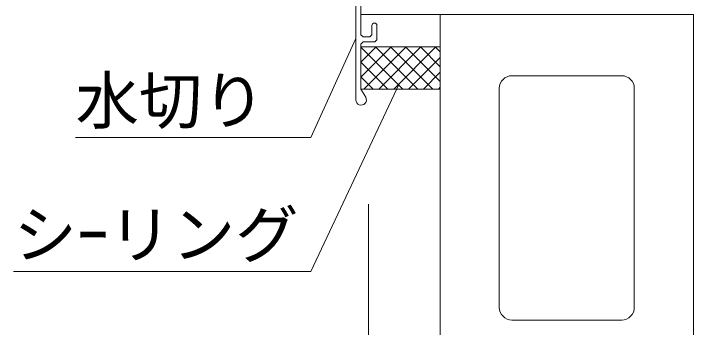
# Model space of a CAD drawing. Units: millimetres at full size, sheet at 1:6; details may follow other scales. Extents: x -1209 to 1209, y -852 to 852.
# Drawn here: x -516.6 to -355.5, y -631.9 to -557.4 of the extents above; entities that cross this region are included whole.
import ezdxf
from ezdxf.enums import TextEntityAlignment as Align

# ---------------------------------------------------------------- set-up
doc = ezdxf.new("R2010")
doc.units = ezdxf.units.MM
doc.header["$LTSCALE"] = 6
for name, color, linetype, lineweight in [('0-1_AL', 5, 'Continuous', 5), ('0-2_SUNPO', 7, 'Continuous', 5), ('0-5_FUKUSIZA', 3, 'Continuous', 5), ('0-8_SASH', 4, 'Continuous', 5)]:
    doc.layers.add(name, color=color, linetype=linetype, lineweight=lineweight)
doc.styles.add('ＭＳ ゴシック', font='')
doc.styles.get('ＭＳ ゴシック').set_extended_font_data('MS Gothic')

msp = doc.modelspace()

# ---------------------------------------------------------------- linework, layer by layer
at = {"layer": '0-1_AL'}
for p, q in [((-355.506, -557.614), (-415.506, -557.614)), ((-415.506, -747.03), (-415.506, -557.614)), ((-355.506, -746.416), (-355.506, -557.614)), ((-372.506, -572.114), (-398.508, -572.114)), ((-401.508, -627.114), (-401.508, -575.114)), ((-369.506, -627.114), (-369.506, -575.114)), ((-372.506, -630.114), (-398.508, -630.114))]:
    msp.add_line(p, q, dxfattribs=at)
for centre, start, end in [((-398.508, -575.114), 90, 180), ((-372.506, -575.114), 0, 90), ((-398.508, -627.114), 180, 270), ((-372.506, -627.114), 270, 0)]:
    msp.add_arc(centre, 3, start, end, dxfattribs=at)
at = {"layer": '0-2_SUNPO'}
for p, q in [((-435.625, -563.444), (-446.212, -586.818)), ((-425.176, -573.896), (-446.212, -618.616)), ((-446.212, -586.818), (-501.938, -586.818)), ((-446.212, -618.616), (-516.623, -618.616))]:
    msp.add_line(p, q, dxfattribs=at)
msp.add_lwpolyline([(-432.506, -602.614), (-432.506, -647.614), (-415.506, -647.614)], dxfattribs=at)
at = {"layer": '0-5_FUKUSIZA'}
for p, q in [((-415.506, -557.614), (-434.306, -557.614)), ((-434.306, -565.277), (-415.506, -565.277)), ((-434.306, -565.363), (-434.22, -565.277)), ((-434.306, -568.898), (-430.685, -565.277)), ((-434.306, -572.434), (-427.149, -565.277)), ((-424.365, -575.277), (-434.306, -565.337)), ((-433.614, -575.277), (-423.614, -565.277)), ((-420.83, -575.277), (-430.83, -565.277)), ((-430.078, -575.277), (-420.078, -565.277)), ((-417.294, -575.277), (-427.294, -565.277)), ((-426.543, -575.277), (-416.543, -565.277)), ((-415.506, -573.53), (-423.759, -565.277)), ((-415.506, -569.995), (-420.223, -565.277)), ((-415.506, -566.459), (-416.688, -565.277)), ((-423.007, -575.277), (-415.506, -567.776)), ((-427.901, -575.277), (-434.306, -568.873)), ((-419.472, -575.277), (-415.506, -571.311)), ((-431.437, -575.277), (-434.306, -572.408)), ((-415.936, -575.277), (-415.506, -574.847)), ((-434.306, -575.277), (-415.506, -575.277))]:
    msp.add_line(p, q, dxfattribs=at)
at = {"layer": '0-8_SASH'}
for p, q in [((-435.506, -545.864), (-435.506, -577.864)), ((-434.306, -545.601), (-434.306, -562.414)), ((-431.706, -560.214), (-431.706, -562.414)), ((-430.506, -560.214), (-430.506, -563.614)), ((-434.306, -562.414), (-433.806, -562.914)), ((-433.806, -562.914), (-432.206, -562.914)), ((-432.206, -562.914), (-431.706, -562.414)), ((-431.006, -564.114), (-430.506, -563.614)), ((-433.806, -564.114), (-434.306, -564.614)), ((-434.306, -564.614), (-434.306, -575.277)), ((-433.806, -564.114), (-431.006, -564.114)), ((-433.173, -577.239), (-434.306, -575.277))]:
    msp.add_line(p, q, dxfattribs=at)
for centre, radius, start, end in [((-431.106, -560.214), 0.6, 0, 180), ((-434.256, -577.864), 1.25, 180, 30)]:
    msp.add_arc(centre, radius, start, end, dxfattribs=at)

# ---------------------------------------------------------------- texts
at = {"layer": '0-2_SUNPO', "style": 'ＭＳ ゴシック'}
for s, p in [('水切り', (-501.938, -586.818)), ('シｰリング', (-516.623, -618.616))]:
    msp.add_text(s, height=11, dxfattribs=at).set_placement(p, align=Align.BOTTOM_LEFT)

doc.saveas('drawing.dxf')
